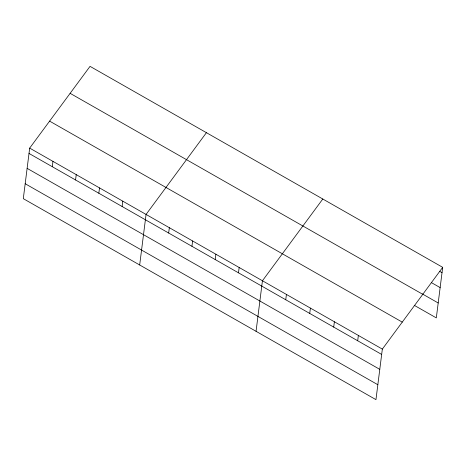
<?xml version="1.0" encoding="UTF-8"?>
<svg xmlns="http://www.w3.org/2000/svg" width="466" height="466" viewBox="0 0 466 466"><rect width="100%" height="100%" fill="white"/><g stroke="black" fill="none" stroke-linecap="round" stroke-linejoin="round"><path stroke-width="0.7" d="M29.684 148.106L23.3 198.656L375.957 399.647L382.341 349.104L442.7 267.344L90.043 66.353L29.684 148.106L382.341 349.104M52.285 166.706L52.961 161.37M75.562 179.969L76.238 174.639M98.839 193.239L99.514 187.903M122.115 206.502L122.785 201.172M139.678 264.985L146.062 214.436L206.421 132.676M168.663 233.035L169.339 227.699M191.94 246.298L192.615 240.969M215.216 259.568L215.892 254.232M238.493 272.831L239.163 267.496M256.055 331.309L262.44 280.765L322.798 199.005M285.745 299.766L286.421 294.43M309.727 313.432L310.403 308.102M333.708 327.103L334.384 321.767M357.69 340.768L358.366 335.433M442.7 267.344L436.316 317.894L414.227 305.306M439.502 271.241L442.024 272.68M431.306 282.565L440.143 287.598M422.423 293.982L438.197 302.97M70.121 93.328L422.784 294.326M49.606 121.125L402.263 322.123M29.014 153.442L381.671 354.434M27.127 168.36L379.784 369.357M25.187 183.732L377.844 384.73"/></g></svg>
